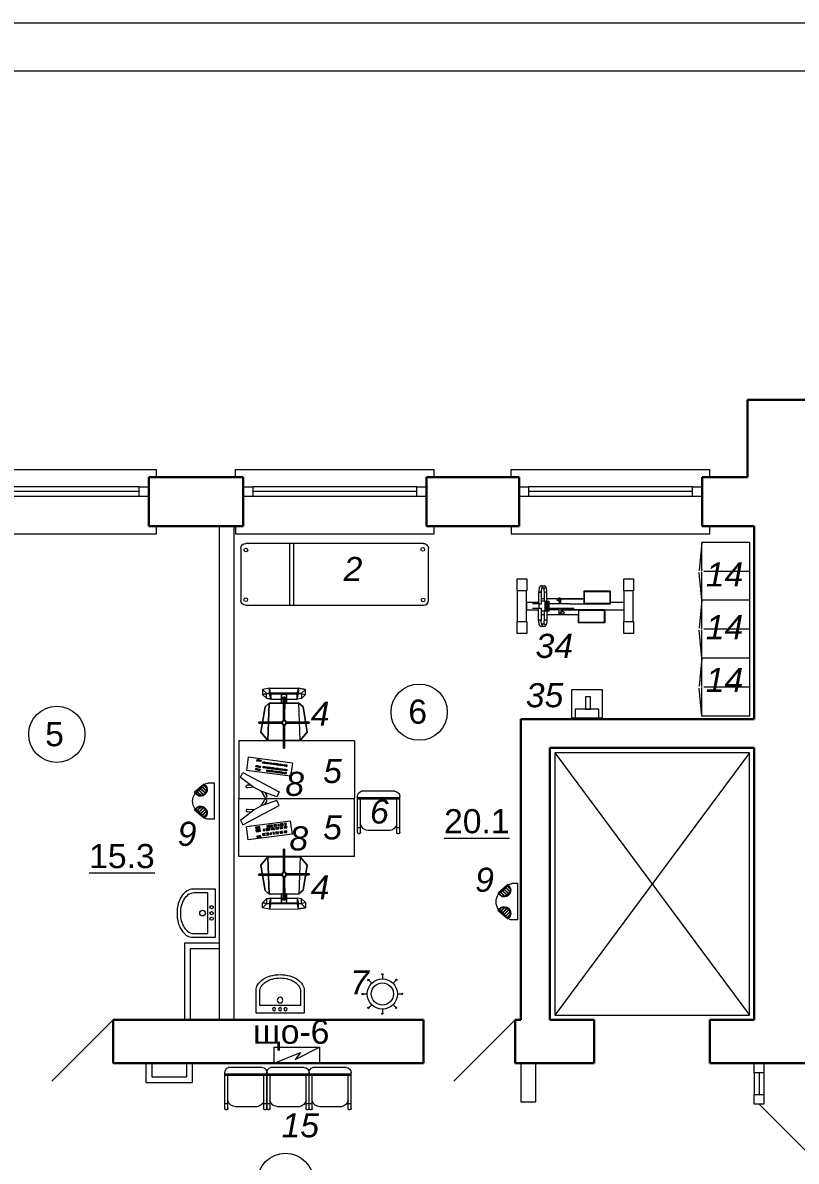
# Model space of a CAD drawing. Header units: metres. Extents: x 14591 to 15202, y 5442 to 5571.
# Drawn here: x 15086.74 to 15094.76, y 5460.13 to 5471.94 of the extents above; entities that cross this region are included whole.
import ezdxf
from ezdxf.enums import TextEntityAlignment as Align

# ---------------------------------------------------------------- set-up
doc = ezdxf.new("R2010")
doc.units = ezdxf.units.M
doc.header["$MEASUREMENT"] = 0
for name, color, linetype, lineweight in [('1', 7, 'Continuous', 0), ('Level 44', 7, 'Continuous', 0), ('Level 50', 7, 'Continuous', 0), ('mebel', 7, 'Continuous', 0), ('Стены', 7, 'Continuous', 13), ('ТХ Мебель', 7, 'Continuous', 30)]:
    doc.layers.add(name, color=color, linetype=linetype, lineweight=lineweight)
doc.layers.add('OBORUD MED', color=7, linetype='Continuous', lineweight=0, true_color=0xd20000)
doc.styles.add('Style-Arial', font='arial.ttf')
doc.styles.add('Style-Arial IF', font='ariali.ttf')

# ---------------------------------------------------------------- blocks, each defined once
blk = doc.blocks.new('ум6')
at = {"layer": 'Стены', "color": 7, "linetype": 'Continuous', "lineweight": 0}
for p, q in [((-0.325, 0), (-0.325, -0.306)), ((0.325, 0), (-0.325, 0)), ((0.325, -0.306), (0.325, 0)), ((-0.274, -0.103), (-0.274, -0.294)), ((0.275, -0.103), (-0.274, -0.103)), ((0.275, -0.294), (0.275, -0.103))]:
    blk.add_line(p, q, dxfattribs=at)
for centre, radius in [((-0.082, -0.054), 0.0217), ((-0.001, -0.176), 0.0383), ((-0.001, -0.054), 0.0217), ((0.074, -0.054), 0.0217)]:
    blk.add_circle(centre, radius, dxfattribs=at)
for centre, radius, start, end in [((-0.18, -0.306), 0.145, 180, 212.1154), ((-0.151, -0.294), 0.122, 180, 212.1154), ((0.153, -0.294), 0.122, 327.8846, 0), ((0.18, -0.306), 0.145, 327.8846, 0), ((-0.094, -0.251), 0.247, 212.1154, 236.5784), ((-0.079, -0.248), 0.208, 212.1154, 236.5784), ((-0.037, -0.165), 0.35, 236.5784, 254.7118), ((-0.031, -0.175), 0.295, 236.5784, 254.7118), ((0.001, -0.061), 0.414, 254.7118, 270), ((0.001, -0.061), 0.414, 270, 285.2882), ((0.032, -0.175), 0.295, 285.2882, 303.4216), ((0.037, -0.165), 0.35, 285.2882, 303.4216), ((0.08, -0.248), 0.208, 303.4216, 327.8846), ((0.094, -0.251), 0.247, 303.4216, 327.8846), ((0, -0.029), 0.491, 254.7118, 270), ((0, -0.029), 0.491, 270, 285.2882)]:
    blk.add_arc(centre, radius, start, end, dxfattribs=at)
blk = doc.blocks.new('*U54')
at = {"layer": 'Стены', "color": 7, "linetype": 'Continuous', "lineweight": 0}
for p, q in [((-0.335, -1.03), (-0.335, 1.03)), ((-0.255, 1.03), (-0.335, 1.03)), ((0.335, 1.03), (0.255, 1.03)), ((0.335, -1.03), (0.335, 1.03)), ((-0.155, 0.85), (-0.155, -0.85)), ((-0.105, 0.85), (-0.105, -0.85)), ((-0.055, 0.85), (-0.055, -0.85)), ((-0.255, -1.03), (-0.335, -1.03)), ((0.255, -1.03), (0.335, -1.03))]:
    blk.add_line(p, q, dxfattribs=at)
at = {"layer": 'Стены', "color": 7, "linetype": 'Continuous', "lineweight": 30}
for p, q in [((0.255, 0.95), (-0.255, 0.95)), ((0.255, -0.95), (-0.255, -0.95))]:
    blk.add_line(p, q, dxfattribs=at)
at = {"layer": 'Стены', "color": 7, "linetype": 'Continuous', "lineweight": 13, "flags": 128}
for points in [[(-0.155, 0.85), (-0.155, 0.95), (-0.055, 0.95), (-0.055, 0.85), (-0.155, 0.85)], [(-0.155, -0.95), (-0.155, -0.85), (-0.055, -0.85), (-0.055, -0.95), (-0.155, -0.95)]]:
    blk.add_lwpolyline(points, close=True, dxfattribs=at)
blk = doc.blocks.new('*U132')
at = {"color": 7, "linetype": 'Continuous', "lineweight": 0}
for p, q in [((-0.146, 0.145), (-0.112, 0.112)), ((-0.146, 0.145), (-0.112, 0.112)), ((-0.001, 0.205), (-0.001, 0.158)), ((-0.001, 0.205), (-0.001, 0.158)), ((0.144, 0.145), (0.111, 0.112)), ((0.144, 0.145), (0.111, 0.112)), ((-0.205, 0), (-0.158, 0)), ((-0.205, 0), (-0.158, 0)), ((0.157, 0), (0.204, 0)), ((0.157, 0), (0.204, 0)), ((-0.112, -0.111), (-0.146, -0.144)), ((-0.112, -0.111), (-0.146, -0.144)), ((0.111, -0.111), (0.144, -0.144)), ((0.111, -0.111), (0.144, -0.144)), ((-0.001, -0.157), (-0.001, -0.204)), ((-0.001, -0.157), (-0.001, -0.204))]:
    blk.add_line(p, q, dxfattribs=at)
at = {"color": 7, "linetype": 'Continuous', "lineweight": 0, "flags": 128}
for points in [[(-0.152, 0.145, -1), (-0.139, 0.145, -1), (-0.152, 0.145)], [(-0.152, 0.145, -1), (-0.139, 0.145, -1), (-0.152, 0.145)], [(-0.007, 0.204, -1), (0.006, 0.204, -1), (-0.007, 0.204)], [(-0.007, 0.204, -1), (0.006, 0.204, -1), (-0.007, 0.204)], [(0.138, 0.146, -1), (0.15, 0.146, -1), (0.138, 0.146)], [(0.138, 0.146, -1), (0.15, 0.146, -1), (0.138, 0.146)], [(-0.211, -0.001, -1), (-0.198, -0.001, -1), (-0.211, -0.001)], [(-0.211, -0.001, -1), (-0.198, -0.001, -1), (-0.211, -0.001)], [(0.198, 0.001, -1), (0.211, 0.001, -1), (0.198, 0.001)], [(0.198, 0.001, -1), (0.211, 0.001, -1), (0.198, 0.001)], [(-0.152, -0.144, -1), (-0.14, -0.144, -1), (-0.152, -0.144)], [(-0.152, -0.144, -1), (-0.14, -0.144, -1), (-0.152, -0.144)], [(-0.007, -0.204, -1), (0.006, -0.204, -1), (-0.007, -0.204)], [(-0.007, -0.204, -1), (0.006, -0.204, -1), (-0.007, -0.204)], [(0.137, -0.144, -1), (0.149, -0.144, -1), (0.137, -0.144)], [(0.137, -0.144, -1), (0.149, -0.144, -1), (0.137, -0.144)]]:
    blk.add_lwpolyline(points, format="xyb", dxfattribs=at)
at = {"color": 7, "linetype": 'Continuous', "lineweight": 0}
for radius in [0.157, 0.157, 0.116]:
    blk.add_circle((-0.001, 0), radius, dxfattribs=at)
blk = doc.blocks.new('*U129')
at = {"color": 7, "linetype": 'Continuous', "lineweight": 0}
blk.add_line((-0.6, -0.027), (-0.6, 0.573), dxfattribs=at)
at = {"layer": 'Стены', "color": 7, "linetype": 'Continuous', "lineweight": 0}
for p, q in [((0.6, 0.573), (-0.6, 0.573)), ((0.179, 0.503), (0.206, 0.554)), ((0.556, 0.301), (0.179, 0.503)), ((0.206, 0.554), (0.366, 0.497)), ((0.328, 0.511), (0.309, 0.544)), ((0.366, 0.497), (0.332, 0.555)), ((0.442, 0.456), (0.366, 0.497)), ((0.6, -0.027), (0.6, 0.573)), ((0.442, 0.456), (0.509, 0.461)), ((0.583, 0.351), (0.442, 0.456)), ((0.474, 0.433), (0.513, 0.435)), ((0.043, 0.204), (0.061, 0.34)), ((0.061, 0.34), (0.52, 0.28)), ((0.099, 0.271), (0.101, 0.286)), ((0.104, 0.27), (0.099, 0.271)), ((0.113, 0.269), (0.099, 0.271)), ((0.099, 0.223), (0.101, 0.239)), ((0.101, 0.286), (0.115, 0.284)), ((0.106, 0.238), (0.101, 0.239)), ((0.101, 0.239), (0.115, 0.237)), ((0.107, 0.302), (0.109, 0.317)), ((0.122, 0.3), (0.107, 0.302)), ((0.109, 0.317), (0.124, 0.315)), ((0.115, 0.284), (0.113, 0.269)), ((0.113, 0.269), (0.115, 0.284)), ((0.128, 0.267), (0.113, 0.269)), ((0.113, 0.222), (0.115, 0.237)), ((0.115, 0.237), (0.113, 0.222)), ((0.115, 0.284), (0.13, 0.283)), ((0.115, 0.237), (0.13, 0.235)), ((0.124, 0.315), (0.122, 0.3)), ((0.13, 0.283), (0.128, 0.267)), ((0.136, 0.298), (0.138, 0.313)), ((0.151, 0.296), (0.136, 0.298)), ((0.138, 0.313), (0.153, 0.311)), ((0.142, 0.265), (0.144, 0.281)), ((0.157, 0.263), (0.142, 0.265)), ((0.144, 0.281), (0.159, 0.279)), ((0.151, 0.296), (0.153, 0.311)), ((0.153, 0.311), (0.151, 0.296)), ((0.165, 0.294), (0.151, 0.296)), ((0.153, 0.311), (0.167, 0.31)), ((0.157, 0.263), (0.159, 0.279)), ((0.159, 0.279), (0.157, 0.263)), ((0.171, 0.261), (0.157, 0.263)), ((0.159, 0.279), (0.173, 0.277)), ((0.167, 0.31), (0.165, 0.294)), ((0.173, 0.277), (0.171, 0.261)), ((0.177, 0.293), (0.179, 0.308)), ((0.192, 0.291), (0.177, 0.293)), ((0.179, 0.308), (0.194, 0.306)), ((0.186, 0.259), (0.188, 0.275)), ((0.2, 0.258), (0.186, 0.259)), ((0.188, 0.275), (0.202, 0.273)), ((0.194, 0.306), (0.192, 0.291)), ((0.202, 0.273), (0.2, 0.258)), ((0.2, 0.258), (0.202, 0.273)), ((0.214, 0.256), (0.2, 0.258)), ((0.202, 0.273), (0.217, 0.271)), ((0.206, 0.289), (0.208, 0.304)), ((0.22, 0.287), (0.206, 0.289)), ((0.208, 0.304), (0.222, 0.302)), ((0.217, 0.271), (0.214, 0.256)), ((0.222, 0.302), (0.22, 0.287)), ((0.22, 0.287), (0.222, 0.302)), ((0.235, 0.285), (0.22, 0.287)), ((0.222, 0.302), (0.237, 0.3)), ((0.229, 0.254), (0.231, 0.269)), ((0.243, 0.252), (0.229, 0.254)), ((0.231, 0.269), (0.245, 0.267)), ((0.237, 0.3), (0.235, 0.285)), ((0.243, 0.252), (0.245, 0.267)), ((0.245, 0.267), (0.243, 0.252)), ((0.258, 0.25), (0.243, 0.252)), ((0.245, 0.267), (0.26, 0.266)), ((0.249, 0.283), (0.251, 0.299)), ((0.264, 0.281), (0.249, 0.283)), ((0.251, 0.299), (0.266, 0.297)), ((0.26, 0.266), (0.258, 0.25)), ((0.266, 0.297), (0.264, 0.281)), ((0.264, 0.281), (0.266, 0.297)), ((0.278, 0.279), (0.264, 0.281)), ((0.266, 0.297), (0.28, 0.295)), ((0.272, 0.248), (0.274, 0.264)), ((0.287, 0.246), (0.272, 0.248)), ((0.274, 0.264), (0.289, 0.262)), ((0.278, 0.279), (0.28, 0.295)), ((0.28, 0.295), (0.278, 0.279)), ((0.293, 0.277), (0.278, 0.279)), ((0.28, 0.295), (0.295, 0.293)), ((0.289, 0.262), (0.287, 0.246)), ((0.287, 0.246), (0.289, 0.262)), ((0.301, 0.244), (0.287, 0.246)), ((0.289, 0.262), (0.303, 0.26)), ((0.293, 0.277), (0.295, 0.293)), ((0.295, 0.293), (0.293, 0.277)), ((0.307, 0.276), (0.293, 0.277)), ((0.295, 0.293), (0.309, 0.291)), ((0.303, 0.26), (0.301, 0.244)), ((0.301, 0.244), (0.303, 0.26)), ((0.316, 0.242), (0.301, 0.244)), ((0.303, 0.26), (0.318, 0.258)), ((0.309, 0.291), (0.307, 0.276)), ((0.318, 0.258), (0.316, 0.242)), ((0.33, 0.241), (0.332, 0.256)), ((0.345, 0.239), (0.33, 0.241)), ((0.332, 0.256), (0.347, 0.254)), ((0.347, 0.254), (0.345, 0.239)), ((0.375, 0.235), (0.377, 0.251)), ((0.377, 0.251), (0.392, 0.249)), ((0.378, 0.266), (0.38, 0.282)), ((0.393, 0.264), (0.378, 0.266)), ((0.38, 0.282), (0.395, 0.28)), ((0.39, 0.233), (0.392, 0.249)), ((0.392, 0.249), (0.39, 0.233)), ((0.392, 0.249), (0.406, 0.247)), ((0.395, 0.28), (0.393, 0.264)), ((0.393, 0.264), (0.395, 0.28)), ((0.407, 0.262), (0.393, 0.264)), ((0.395, 0.28), (0.409, 0.278)), ((0.406, 0.247), (0.404, 0.231)), ((0.404, 0.231), (0.406, 0.247)), ((0.406, 0.247), (0.421, 0.245)), ((0.407, 0.262), (0.409, 0.278)), ((0.409, 0.278), (0.407, 0.262)), ((0.421, 0.261), (0.407, 0.262)), ((0.409, 0.278), (0.424, 0.276)), ((0.421, 0.245), (0.419, 0.229)), ((0.424, 0.276), (0.421, 0.261)), ((0.502, 0.144), (0.52, 0.28)), ((0.583, 0.351), (0.556, 0.301)), ((0.043, 0.204), (0.502, 0.144)), ((0.106, 0.223), (0.099, 0.224)), ((0.113, 0.222), (0.099, 0.223)), ((0.128, 0.22), (0.113, 0.222)), ((0.13, 0.235), (0.128, 0.22)), ((0.142, 0.218), (0.144, 0.233)), ((0.157, 0.216), (0.142, 0.218)), ((0.144, 0.233), (0.159, 0.231)), ((0.157, 0.216), (0.159, 0.231)), ((0.159, 0.231), (0.157, 0.216)), ((0.171, 0.214), (0.157, 0.216)), ((0.159, 0.231), (0.173, 0.23)), ((0.173, 0.23), (0.171, 0.214)), ((0.186, 0.212), (0.188, 0.228)), ((0.2, 0.21), (0.186, 0.212)), ((0.188, 0.228), (0.202, 0.226)), ((0.2, 0.21), (0.202, 0.226)), ((0.202, 0.226), (0.2, 0.21)), ((0.215, 0.208), (0.2, 0.21)), ((0.202, 0.226), (0.217, 0.224)), ((0.217, 0.224), (0.215, 0.208)), ((0.229, 0.206), (0.231, 0.222)), ((0.244, 0.205), (0.229, 0.206)), ((0.231, 0.222), (0.246, 0.22)), ((0.246, 0.22), (0.244, 0.205)), ((0.258, 0.203), (0.26, 0.218)), ((0.272, 0.201), (0.258, 0.203)), ((0.26, 0.218), (0.275, 0.216)), ((0.275, 0.216), (0.272, 0.201)), ((0.287, 0.199), (0.289, 0.214)), ((0.301, 0.197), (0.287, 0.199)), ((0.289, 0.214), (0.303, 0.213)), ((0.301, 0.197), (0.303, 0.213)), ((0.303, 0.213), (0.301, 0.197)), ((0.351, 0.19), (0.301, 0.197)), ((0.303, 0.213), (0.353, 0.206)), ((0.33, 0.193), (0.332, 0.209)), ((0.344, 0.191), (0.33, 0.193)), ((0.332, 0.209), (0.346, 0.207)), ((0.346, 0.207), (0.344, 0.191)), ((0.353, 0.206), (0.351, 0.19)), ((0.367, 0.173), (0.369, 0.188)), ((0.381, 0.171), (0.367, 0.173)), ((0.369, 0.188), (0.384, 0.186)), ((0.39, 0.233), (0.375, 0.235)), ((0.381, 0.171), (0.384, 0.186)), ((0.384, 0.186), (0.381, 0.171)), ((0.396, 0.169), (0.381, 0.171)), ((0.384, 0.186), (0.398, 0.184)), ((0.404, 0.231), (0.39, 0.233)), ((0.398, 0.184), (0.396, 0.169)), ((0.396, 0.169), (0.398, 0.184)), ((0.41, 0.167), (0.396, 0.169)), ((0.398, 0.184), (0.412, 0.183)), ((0.419, 0.229), (0.404, 0.231)), ((0.412, 0.183), (0.41, 0.167)), ((0.124, 0.05), (0.124, 0.05)), ((0.124, 0.05), (0.124, 0.05)), ((0.124, 0.05), (0.136, 0.05)), ((0.136, 0.05), (0.124, 0.05)), ((0.124, 0.05), (0.136, 0.05)), ((0.124, -0.194), (0.124, 0.05)), ((0.124, 0.05), (0.124, -0.194)), ((0.124, -0.194), (0.124, 0.05)), ((0.136, 0.05), (0.135, -0.194)), ((0.135, -0.194), (0.136, 0.05)), ((0.136, 0.05), (0.135, -0.194)), ((0.136, 0.05), (0.136, 0.05)), ((0.136, 0.05), (0.136, 0.05)), ((-0.6, -0.027), (0.6, -0.027)), ((-0.111, -0.116), (-0.037, -0.03)), ((-0.037, -0.03), (-0.111, -0.116)), ((-0.111, -0.116), (-0.037, -0.03)), ((-0.069, -0.378), (-0.111, -0.116)), ((-0.111, -0.116), (-0.069, -0.378)), ((-0.069, -0.378), (-0.111, -0.116)), ((-0.037, -0.03), (0.297, -0.031)), ((0.297, -0.031), (-0.037, -0.03)), ((0.297, -0.031), (-0.037, -0.03)), ((-0.037, -0.03), (-0.025, -0.416)), ((-0.037, -0.03), (-0.025, -0.416)), ((0.283, -0.417), (0.297, -0.031)), ((0.297, -0.031), (0.283, -0.417)), ((0.297, -0.031), (0.37, -0.117)), ((0.37, -0.117), (0.297, -0.031)), ((0.37, -0.117), (0.297, -0.031)), ((0.37, -0.117), (0.327, -0.379)), ((0.327, -0.379), (0.37, -0.117)), ((0.327, -0.379), (0.37, -0.117)), ((-0.132, -0.208), (-0.132, -0.208)), ((-0.132, -0.208), (0.112, -0.208)), ((0.112, -0.208), (-0.132, -0.208)), ((-0.132, -0.219), (-0.132, -0.208)), ((-0.132, -0.208), (-0.132, -0.208)), ((-0.132, -0.208), (-0.132, -0.219)), ((-0.132, -0.219), (-0.132, -0.208)), ((-0.132, -0.208), (0.112, -0.208)), ((-0.132, -0.219), (-0.132, -0.219)), ((0.112, -0.22), (-0.132, -0.219)), ((-0.132, -0.219), (-0.132, -0.219)), ((-0.132, -0.219), (0.112, -0.22)), ((0.112, -0.22), (-0.132, -0.219)), ((0.112, -0.234), (0.112, -0.194)), ((0.112, -0.194), (0.112, -0.234)), ((0.112, -0.194), (0.147, -0.194)), ((0.147, -0.194), (0.112, -0.194)), ((0.112, -0.208), (0.112, -0.208)), ((0.112, -0.208), (0.112, -0.22)), ((0.147, -0.234), (0.112, -0.234)), ((0.112, -0.234), (0.147, -0.234)), ((0.124, -0.234), (0.123, -0.478)), ((0.123, -0.478), (0.124, -0.234)), ((0.124, -0.234), (0.123, -0.478)), ((0.135, -0.194), (0.124, -0.194)), ((0.135, -0.234), (0.124, -0.234)), ((0.135, -0.194), (0.135, -0.194)), ((0.135, -0.478), (0.135, -0.234)), ((0.135, -0.234), (0.135, -0.234)), ((0.135, -0.234), (0.135, -0.478)), ((0.135, -0.478), (0.135, -0.234)), ((0.147, -0.194), (0.147, -0.234)), ((0.147, -0.234), (0.147, -0.194)), ((0.392, -0.209), (0.147, -0.208)), ((0.147, -0.208), (0.147, -0.208)), ((0.147, -0.208), (0.392, -0.209)), ((0.147, -0.208), (0.147, -0.22)), ((0.392, -0.209), (0.147, -0.208)), ((0.147, -0.22), (0.392, -0.221)), ((0.392, -0.221), (0.147, -0.22)), ((0.147, -0.22), (0.392, -0.221)), ((0.392, -0.209), (0.392, -0.209)), ((0.392, -0.221), (0.392, -0.209)), ((0.392, -0.209), (0.392, -0.209)), ((0.392, -0.209), (0.392, -0.221)), ((0.392, -0.221), (0.392, -0.209)), ((0.392, -0.221), (0.392, -0.221)), ((0.392, -0.221), (0.392, -0.221)), ((-0.052, -0.467), (-0.094, -0.506)), ((-0.094, -0.506), (-0.052, -0.467)), ((-0.025, -0.416), (-0.069, -0.378)), ((-0.069, -0.378), (-0.025, -0.416)), ((-0.025, -0.416), (-0.069, -0.378)), ((-0.052, -0.467), (-0.008, -0.458)), ((-0.052, -0.467), (-0.008, -0.458)), ((-0.052, -0.52), (-0.052, -0.467)), ((-0.052, -0.52), (-0.052, -0.467)), ((0.283, -0.417), (-0.025, -0.416)), ((-0.025, -0.416), (0.283, -0.417)), ((-0.025, -0.416), (0.283, -0.417)), ((-0.008, -0.458), (-0.021, -0.52)), ((-0.008, -0.458), (-0.021, -0.52)), ((-0.008, -0.458), (-0.008, -0.51)), ((0.266, -0.458), (-0.008, -0.458)), ((-0.008, -0.458), (-0.008, -0.51)), ((0.266, -0.458), (-0.008, -0.458)), ((0.103, -0.511), (0.103, -0.416)), ((0.103, -0.416), (0.103, -0.473)), ((0.103, -0.416), (0.156, -0.416)), ((0.103, -0.511), (0.103, -0.416)), ((0.103, -0.416), (0.156, -0.416)), ((0.103, -0.473), (0.103, -0.416)), ((0.156, -0.416), (0.155, -0.511)), ((0.155, -0.474), (0.156, -0.416)), ((0.156, -0.416), (0.155, -0.511)), ((0.156, -0.416), (0.155, -0.474)), ((0.266, -0.511), (0.266, -0.458)), ((0.266, -0.458), (0.31, -0.468)), ((0.266, -0.511), (0.266, -0.458)), ((0.31, -0.468), (0.266, -0.458)), ((0.266, -0.458), (0.279, -0.52)), ((0.279, -0.52), (0.266, -0.458)), ((0.327, -0.379), (0.283, -0.417)), ((0.283, -0.417), (0.327, -0.379)), ((0.283, -0.417), (0.327, -0.379)), ((0.352, -0.507), (0.31, -0.468)), ((0.31, -0.468), (0.31, -0.52)), ((0.31, -0.468), (0.31, -0.52)), ((0.352, -0.507), (0.31, -0.468)), ((-0.094, -0.506), (-0.094, -0.559)), ((-0.094, -0.506), (-0.094, -0.559)), ((-0.021, -0.52), (-0.094, -0.506)), ((-0.021, -0.52), (-0.094, -0.506)), ((-0.094, -0.559), (-0.052, -0.52)), ((-0.094, -0.559), (-0.052, -0.52)), ((-0.094, -0.559), (-0.021, -0.572)), ((-0.021, -0.572), (-0.094, -0.559)), ((-0.008, -0.51), (-0.052, -0.52)), ((-0.052, -0.52), (-0.008, -0.51)), ((-0.008, -0.51), (-0.021, -0.572)), ((-0.021, -0.572), (-0.008, -0.51)), ((-0.021, -0.572), (-0.021, -0.52)), ((-0.021, -0.572), (-0.021, -0.52)), ((-0.021, -0.52), (0.279, -0.52)), ((-0.021, -0.52), (0.279, -0.52)), ((0.279, -0.573), (-0.021, -0.572)), ((0.279, -0.573), (-0.021, -0.572)), ((-0.008, -0.51), (0.266, -0.511)), ((-0.008, -0.51), (0.266, -0.511)), ((0.103, -0.473), (0.103, -0.511)), ((0.155, -0.474), (0.103, -0.473)), ((0.155, -0.511), (0.103, -0.511)), ((0.123, -0.478), (0.123, -0.478)), ((0.123, -0.478), (0.135, -0.478)), ((0.135, -0.478), (0.123, -0.478)), ((0.123, -0.478), (0.123, -0.478)), ((0.123, -0.478), (0.135, -0.478)), ((0.135, -0.478), (0.135, -0.478)), ((0.135, -0.478), (0.135, -0.478)), ((0.155, -0.511), (0.155, -0.474)), ((0.31, -0.52), (0.266, -0.511)), ((0.266, -0.511), (0.279, -0.573)), ((0.31, -0.52), (0.266, -0.511)), ((0.266, -0.511), (0.279, -0.573)), ((0.352, -0.507), (0.279, -0.52)), ((0.279, -0.52), (0.352, -0.507)), ((0.279, -0.52), (0.279, -0.573)), ((0.279, -0.52), (0.279, -0.573)), ((0.279, -0.573), (0.352, -0.56)), ((0.279, -0.573), (0.352, -0.56)), ((0.31, -0.52), (0.352, -0.56)), ((0.352, -0.56), (0.31, -0.52)), ((0.352, -0.56), (0.352, -0.507)), ((0.352, -0.56), (0.352, -0.507))]:
    blk.add_line(p, q, dxfattribs=at)
at = {"layer": 'Стены', "color": 7, "linetype": 'Continuous', "lineweight": 0, "extrusion": (0, 0, -1)}
for centre, start, end in [((-0.321, 0.55), 335.1796, 155.2165), ((-0.511, 0.448), 81.1305, 261.1674)]:
    blk.add_arc(centre, 0.0129, start, end, dxfattribs=at)
blk = doc.blocks.new('*U131')
at = {"layer": 'Стены', "color": 7, "linetype": 'Continuous', "lineweight": 0}
for p, q in [((-0.219, 0.208), (-0.219, 0.198)), ((-0.208, 0.219), (0.15, 0.219)), ((-0.208, 0.187), (0.136, 0.187)), ((-0.16, 0.187), (-0.16, 0.219)), ((0.136, -0.219), (0.136, 0.219)), ((0.15, -0.219), (0.15, 0.219)), ((0.15, 0.219), (0.169, 0.219)), ((0.219, -0.168), (0.219, 0.18)), ((-0.189, -0.118), (-0.189, 0.108)), ((-0.219, -0.197), (-0.219, -0.207)), ((-0.208, -0.187), (0.136, -0.187)), ((-0.208, -0.219), (0.165, -0.219)), ((-0.16, -0.219), (-0.16, -0.187))]:
    blk.add_line(p, q, dxfattribs=at)
at = {"layer": 'Стены', "color": 7, "linetype": 'Continuous', "lineweight": 0, "extrusion": (0, 0, -1)}
for centre, radius, start, end in [((0.209, 0.208), 0.0104, 358.9796, 94.0778), ((0.208, 0.198), 0.011, 270.467, 0.467), ((0.104, 0.105), 0.0844, 358.3439, 76.9666), ((-0.167, 0.163), 0.0554, 87.4032, 162.07), ((0.105, -0.105), 0.0844, 283.0334, 351.2374), ((0.209, -0.197), 0.0104, 358.9796, 94.0778), ((0.208, -0.208), 0.011, 270.467, 0.467), ((-0.164, -0.164), 0.055, 184.5182, 270.467)]:
    blk.add_arc(centre, radius, start, end, dxfattribs=at)
blk = doc.blocks.new('*U138')
at = {"layer": 'mebel', "ltscale": 0.001174}
for p, q in [((-0.242, 0.515), (-0.135, 0.515)), ((-0.242, 0.429), (-0.242, 0.515)), ((-0.135, 0.515), (-0.135, 0.429)), ((-0.135, 0.512), (0.135, 0.512)), ((0.135, 0.429), (0.135, 0.515)), ((0.135, 0.515), (0.242, 0.515)), ((0.242, 0.515), (0.242, 0.429)), ((-0.135, 0.429), (-0.242, 0.429)), ((-0.135, 0.432), (0.135, 0.432)), ((-0.034, 0.324), (-0.034, 0.429)), ((-0.034, 0.429), (0.034, 0.429)), ((0.034, 0.429), (0.034, 0.323)), ((0.242, 0.429), (0.135, 0.429)), ((-0.18, 0.304), (-0.178, 0.308)), ((-0.18, 0.272), (-0.18, 0.304)), ((-0.179, 0.305), (-0.179, 0.306)), ((-0.179, 0.305), (-0.179, 0.305)), ((-0.178, 0.308), (-0.175, 0.313)), ((-0.175, 0.313), (-0.171, 0.315)), ((-0.171, 0.315), (-0.164, 0.319)), ((-0.164, 0.319), (-0.153, 0.321)), ((-0.153, 0.321), (-0.139, 0.323)), ((-0.15, 0.3), (-0.138, 0.302)), ((-0.139, 0.323), (-0.124, 0.324)), ((-0.138, 0.302), (-0.124, 0.303)), ((-0.124, 0.324), (-0.124, 0.323)), ((-0.124, 0.303), (-0.124, 0.324)), ((-0.124, 0.324), (-0.017, 0.324)), ((-0.124, 0.32), (-0.124, 0.322)), ((-0.124, 0.313), (-0.124, 0.319)), ((-0.017, 0.303), (-0.124, 0.303)), ((-0.124, 0.303), (-0.124, 0.303)), ((-0.078, 0.324), (-0.078, 0.324)), ((-0.078, 0.324), (-0.032, 0.324)), ((-0.078, 0.273), (-0.078, 0.303)), ((-0.045, 0.235), (-0.045, 0.303)), ((-0.032, 0.324), (-0.032, 0.324)), ((-0.021, 0.324), (-0.021, 0.377)), ((-0.017, 0.324), (-0.017, 0.303)), ((-0.017, 0.32), (0.017, 0.32)), ((0.017, 0.302), (0.017, 0.323)), ((0.017, 0.323), (0.124, 0.323)), ((0.124, 0.302), (0.017, 0.302)), ((0.021, 0.323), (0.021, 0.377)), ((0.045, 0.268), (0.045, 0.302)), ((0.065, 0.273), (0.065, 0.302)), ((0.124, 0.324), (0.124, 0.322)), ((0.139, 0.323), (0.124, 0.324)), ((0.124, 0.322), (0.124, 0.318)), ((0.124, 0.318), (0.124, 0.313)), ((0.124, 0.313), (0.124, 0.312)), ((0.124, 0.312), (0.124, 0.307)), ((0.124, 0.308), (0.124, 0.311)), ((0.124, 0.307), (0.124, 0.304)), ((0.124, 0.304), (0.124, 0.306)), ((0.124, 0.304), (0.124, 0.302)), ((0.124, 0.303), (0.124, 0.303)), ((0.138, 0.302), (0.124, 0.303)), ((0.15, 0.3), (0.138, 0.302)), ((0.153, 0.321), (0.139, 0.323)), ((0.164, 0.319), (0.153, 0.321)), ((0.171, 0.315), (0.164, 0.319)), ((0.175, 0.313), (0.171, 0.315)), ((0.177, 0.308), (0.175, 0.313)), ((0.18, 0.304), (0.177, 0.308)), ((0.18, 0.299), (0.18, 0.304)), ((-0.18, 0.299), (-0.178, 0.295)), ((-0.18, 0.273), (-0.178, 0.269)), ((-0.178, 0.267), (-0.18, 0.272)), ((-0.178, 0.295), (-0.173, 0.292)), ((-0.178, 0.269), (-0.174, 0.265)), ((-0.178, 0.267), (-0.173, 0.265)), ((-0.175, 0.263), (-0.178, 0.267)), ((-0.171, 0.261), (-0.175, 0.263)), ((-0.174, 0.265), (-0.169, 0.264)), ((-0.173, 0.292), (-0.17, 0.292)), ((-0.173, 0.265), (-0.17, 0.264)), ((-0.164, 0.257), (-0.171, 0.261)), ((-0.17, 0.292), (-0.169, 0.291)), ((-0.17, 0.292), (-0.168, 0.291)), ((-0.169, 0.291), (-0.169, 0.291)), ((-0.169, 0.264), (-0.166, 0.265)), ((-0.168, 0.264), (-0.169, 0.264)), ((-0.168, 0.291), (-0.166, 0.292)), ((-0.166, 0.265), (-0.168, 0.264)), ((-0.166, 0.292), (-0.164, 0.293)), ((-0.164, 0.293), (-0.166, 0.292)), ((-0.166, 0.265), (-0.164, 0.265)), ((-0.164, 0.293), (-0.164, 0.293)), ((-0.164, 0.293), (-0.163, 0.293)), ((-0.164, 0.266), (-0.16, 0.269)), ((-0.164, 0.265), (-0.164, 0.266)), ((-0.164, 0.266), (-0.163, 0.266)), ((-0.153, 0.254), (-0.164, 0.257)), ((-0.163, 0.293), (-0.16, 0.297)), ((-0.163, 0.266), (-0.162, 0.267)), ((-0.162, 0.296), (-0.156, 0.299)), ((-0.162, 0.294), (-0.16, 0.296)), ((-0.16, 0.298), (-0.15, 0.3)), ((-0.16, 0.297), (-0.16, 0.297)), ((-0.16, 0.296), (-0.16, 0.297)), ((-0.16, 0.269), (-0.159, 0.273)), ((-0.16, 0.269), (-0.16, 0.27)), ((-0.16, 0.269), (-0.16, 0.269)), ((-0.159, 0.273), (-0.159, 0.298)), ((-0.159, 0.278), (-0.156, 0.277)), ((-0.159, 0.277), (-0.158, 0.276)), ((-0.156, 0.277), (-0.15, 0.275)), ((-0.139, 0.253), (-0.153, 0.254)), ((-0.15, 0.275), (-0.138, 0.274)), ((-0.126, 0.252), (-0.139, 0.253)), ((-0.138, 0.274), (-0.124, 0.273)), ((-0.126, 0.273), (-0.126, 0.273)), ((-0.126, 0.273), (-0.045, 0.273)), ((-0.126, 0.271), (-0.126, 0.271)), ((-0.126, 0.257), (-0.126, 0.257)), ((-0.126, 0.253), (-0.126, 0.254)), ((-0.126, 0.252), (-0.126, 0.253)), ((-0.045, 0.252), (-0.126, 0.252)), ((-0.124, 0.273), (-0.124, 0.273)), ((-0.124, 0.272), (-0.124, 0.273)), ((-0.124, 0.268), (-0.124, 0.27)), ((-0.124, 0.263), (-0.124, 0.266)), ((-0.124, 0.259), (-0.124, 0.261)), ((-0.124, 0.255), (-0.124, 0.256)), ((-0.124, 0.252), (-0.124, 0.253)), ((-0.078, -0.032), (-0.078, 0.252)), ((-0.045, 0.268), (0.045, 0.268)), ((0.045, 0.235), (-0.045, 0.235)), ((-0.041, 0.252), (-0.041, 0.264)), ((-0.041, 0.261), (0.041, 0.261)), ((0.041, 0.252), (-0.041, 0.252)), ((-0.034, 0.238), (-0.034, 0.246)), ((-0.034, 0.243), (-0.017, 0.243)), ((-0.017, 0.238), (-0.034, 0.238)), ((-0.032, 0.144), (-0.032, 0.235)), ((-0.021, 0.009), (-0.021, 0.235)), ((-0.021, 0.235), (-0.021, 0.157)), ((-0.021, 0.161), (-0.021, 0.235)), ((-0.017, 0.243), (-0.017, 0.246)), ((-0.017, 0.243), (-0.017, 0.238)), ((-0.009, 0.238), (-0.009, 0.246)), ((-0.009, 0.243), (0.009, 0.243)), ((0.009, 0.238), (-0.009, 0.238)), ((0.009, 0.243), (0.009, 0.246)), ((0.009, 0.243), (0.009, 0.238)), ((0.017, 0.238), (0.017, 0.246)), ((0.017, 0.243), (0.034, 0.243)), ((0.034, 0.238), (0.017, 0.238)), ((0.021, 0.051), (0.021, 0.235)), ((0.034, 0.243), (0.034, 0.246)), ((0.034, 0.243), (0.034, 0.238)), ((0.041, 0.261), (0.041, 0.264)), ((0.041, 0.261), (0.041, 0.252)), ((0.045, 0.273), (0.124, 0.273)), ((0.045, 0.268), (0.045, 0.235)), ((0.045, 0.252), (0.124, 0.252)), ((0.065, 0.157), (0.065, 0.252)), ((0.124, 0.273), (0.138, 0.274)), ((0.124, 0.273), (0.124, 0.273)), ((0.124, 0.262), (0.124, 0.273)), ((0.124, 0.27), (0.124, 0.272)), ((0.124, 0.266), (0.124, 0.268)), ((0.124, 0.26), (0.124, 0.263)), ((0.124, 0.252), (0.124, 0.26)), ((0.124, 0.26), (0.124, 0.259)), ((0.124, 0.255), (0.124, 0.256)), ((0.124, 0.252), (0.139, 0.253)), ((0.124, 0.252), (0.124, 0.253)), ((0.138, 0.274), (0.15, 0.275)), ((0.139, 0.253), (0.153, 0.254)), ((0.16, 0.298), (0.15, 0.3)), ((0.15, 0.275), (0.156, 0.277)), ((0.153, 0.254), (0.164, 0.257)), ((0.156, 0.299), (0.161, 0.296)), ((0.156, 0.277), (0.159, 0.278)), ((0.158, 0.276), (0.159, 0.277)), ((0.159, 0.275), (0.159, 0.298)), ((0.159, 0.27), (0.159, 0.275)), ((0.162, 0.266), (0.159, 0.27)), ((0.16, 0.297), (0.162, 0.294)), ((0.163, 0.293), (0.16, 0.297)), ((0.16, 0.297), (0.16, 0.297)), ((0.162, 0.294), (0.167, 0.291)), ((0.167, 0.264), (0.162, 0.266)), ((0.168, 0.291), (0.163, 0.293)), ((0.164, 0.257), (0.171, 0.261)), ((0.167, 0.291), (0.168, 0.291)), ((0.172, 0.264), (0.167, 0.264)), ((0.168, 0.291), (0.168, 0.291)), ((0.168, 0.291), (0.169, 0.291)), ((0.168, 0.264), (0.168, 0.264)), ((0.168, 0.264), (0.169, 0.264)), ((0.173, 0.292), (0.169, 0.291)), ((0.169, 0.291), (0.172, 0.291)), ((0.171, 0.261), (0.175, 0.263)), ((0.172, 0.291), (0.173, 0.292)), ((0.173, 0.265), (0.172, 0.264)), ((0.173, 0.292), (0.175, 0.293)), ((0.173, 0.292), (0.173, 0.292)), ((0.176, 0.266), (0.173, 0.265)), ((0.173, 0.265), (0.175, 0.266)), ((0.173, 0.265), (0.173, 0.265)), ((0.175, 0.293), (0.176, 0.294)), ((0.177, 0.294), (0.175, 0.293)), ((0.175, 0.263), (0.177, 0.267)), ((0.176, 0.294), (0.177, 0.294)), ((0.177, 0.267), (0.176, 0.266)), ((0.177, 0.295), (0.179, 0.297)), ((0.177, 0.294), (0.177, 0.295)), ((0.177, 0.267), (0.179, 0.27)), ((0.177, 0.267), (0.179, 0.27)), ((0.177, 0.267), (0.177, 0.267)), ((0.179, 0.298), (0.18, 0.299)), ((0.179, 0.297), (0.179, 0.298)), ((0.179, 0.298), (0.179, 0.298)), ((0.179, 0.298), (0.179, 0.297)), ((0.179, 0.27), (0.18, 0.275)), ((0.18, 0.272), (0.179, 0.271)), ((0.18, 0.299), (0.18, 0.275)), ((0.18, 0.275), (0.18, 0.272)), ((-0.071, 0.136), (-0.066, 0.143)), ((-0.071, 0.11), (-0.071, 0.136)), ((-0.071, 0.128), (-0.066, 0.121)), ((-0.066, 0.103), (-0.071, 0.11)), ((-0.066, 0.143), (-0.064, 0.144)), ((-0.066, 0.121), (-0.058, 0.118)), ((-0.058, 0.1), (-0.066, 0.103)), ((-0.064, 0.144), (-0.058, 0.146)), ((-0.064, 0.127), (-0.064, 0.144)), ((-0.064, 0.144), (-0.021, 0.144)), ((-0.021, 0.127), (-0.064, 0.127)), ((-0.058, 0.146), (-0.052, 0.144)), ((-0.058, 0.118), (-0.05, 0.121)), ((-0.05, 0.103), (-0.058, 0.1)), ((-0.05, 0.121), (-0.045, 0.127)), ((-0.045, 0.11), (-0.05, 0.103)), ((-0.045, 0.127), (-0.045, 0.11)), ((-0.032, -0.032), (-0.032, 0.127)), ((-0.032, 0.127), (-0.032, -0.032)), ((-0.021, 0.144), (-0.021, 0.157)), ((-0.021, 0.157), (-0.021, 0.117)), ((-0.021, 0.053), (-0.021, 0.127)), ((0.064, 0.144), (0.021, 0.144)), ((0.021, 0.127), (0.064, 0.127)), ((0.044, 0.149), (0.049, 0.157)), ((0.049, 0.15), (0.045, 0.144)), ((0.049, 0.157), (0.058, 0.159)), ((0.058, 0.153), (0.049, 0.15)), ((0.051, 0.127), (0.058, 0.125)), ((0.058, 0.159), (0.066, 0.157)), ((0.066, 0.15), (0.058, 0.153)), ((0.058, 0.125), (0.066, 0.127)), ((0.064, 0.127), (0.064, 0.144)), ((0.065, -0.077), (0.065, 0.127)), ((0.065, 0.127), (0.065, -0.077)), ((0.066, 0.157), (0.071, 0.149)), ((0.071, 0.143), (0.066, 0.15)), ((0.066, 0.127), (0.071, 0.134)), ((0.071, 0.149), (0.071, 0.143)), ((0.071, 0.134), (0.071, 0.143)), ((-0.032, -0.015), (-0.032, 0.018)), ((0.019, -0.308), (0.019, 0.051)), ((-0.147, -0.26), (-0.147, -0.028)), ((-0.147, -0.028), (-0.078, -0.028)), ((-0.143, -0.256), (-0.143, -0.032)), ((-0.143, -0.032), (-0.078, -0.032)), ((-0.078, -0.032), (-0.032, -0.032)), ((-0.035, -0.032), (-0.035, -0.256)), ((-0.032, -0.032), (-0.032, -0.028)), ((-0.032, -0.032), (-0.032, -0.044)), ((-0.032, -0.26), (-0.032, -0.033)), ((0.019, -0.077), (0.134, -0.077)), ((0.019, -0.077), (0.065, -0.077)), ((0.022, -0.304), (0.022, -0.081)), ((0.022, -0.081), (0.13, -0.081)), ((0.065, -0.054), (0.065, -0.039)), ((0.065, -0.077), (0.065, -0.077)), ((0.13, -0.081), (0.13, -0.304)), ((0.134, -0.077), (0.134, -0.308)), ((-0.147, -0.26), (-0.032, -0.26)), ((-0.032, -0.26), (-0.147, -0.26)), ((-0.035, -0.256), (-0.143, -0.256)), ((-0.034, -0.429), (-0.034, -0.26)), ((-0.032, -0.26), (-0.032, -0.26)), ((0.134, -0.308), (0.019, -0.308)), ((0.13, -0.304), (0.022, -0.304)), ((0.034, -0.308), (0.034, -0.429)), ((-0.242, -0.515), (-0.242, -0.429)), ((-0.242, -0.429), (-0.135, -0.429)), ((-0.135, -0.429), (-0.135, -0.515)), ((-0.135, -0.432), (0.135, -0.432)), ((0.034, -0.429), (-0.034, -0.429)), ((0.135, -0.515), (0.135, -0.429)), ((0.135, -0.429), (0.242, -0.429)), ((0.242, -0.429), (0.242, -0.515)), ((-0.135, -0.515), (-0.242, -0.515)), ((-0.135, -0.512), (0.135, -0.512)), ((0.242, -0.515), (0.135, -0.515))]:
    blk.add_line(p, q, dxfattribs=at)
blk = doc.blocks.new('*U130')
at = {"layer": 'Стены', "color": 7, "linetype": 'Continuous', "lineweight": 0}
blk.add_line((-0.3, -0.263), (0.3, -0.263), dxfattribs=at)
at = {"layer": 'ТХ Мебель', "color": 7, "linetype": 'Continuous', "lineweight": 0, "ltscale": 5e-05}
for p, q in [((-0.3, 0.237), (-0.01, 0.263)), ((-0.3, 0.237), (-0.005, 0.237)), ((-0.3, -0.263), (-0.3, 0.237)), ((0.005, 0.237), (0.3, 0.237)), ((0.3, 0.237), (0.01, 0.263)), ((0.3, -0.263), (0.3, 0.237)), ((0, -0.263), (0, 0.215))]:
    blk.add_line(p, q, dxfattribs=at)
blk = doc.blocks.new('*U150')
at = {"layer": 'Level 50', "color": 7, "linetype": 'Continuous', "lineweight": 0}
blk.add_line((-20.487, 14.5), (20.513, 14.5), dxfattribs=at)
at = {"layer": 'Level 50', "color": 7, "linetype": 'Continuous', "lineweight": 13}
blk.add_line((-18.487, 14), (20.013, 14), dxfattribs=at)
blk = doc.blocks.new('формат_А3')
at = {"layer": 'Level 50', "color": 7, "linetype": 'Continuous', "lineweight": 13}
blk.add_blockref('*U150', (20.487, -14.5), dxfattribs=at)
blk = doc.blocks.new('*U322')
at = {"layer": 'OBORUD MED', "color": 7, "lineweight": 0, "ltscale": 1e-06}
for p, q in [((0.005, 0.178), (-0.092, 0.093)), ((-0.051, 0.117), (-0.058, 0.123)), ((-0.049, 0.119), (-0.055, 0.125)), ((-0.049, 0.119), (-0.035, 0.134)), ((-0.044, 0.115), (-0.03, 0.129)), ((-0.035, 0.134), (-0.04, 0.139)), ((-0.032, 0.136), (-0.037, 0.141)), ((-0.032, 0.136), (-0.018, 0.15)), ((0.017, 0.082), (-0.03, 0.129)), ((-0.028, 0.132), (-0.013, 0.146)), ((0.019, 0.085), (-0.028, 0.132)), ((-0.018, 0.15), (-0.022, 0.154)), ((-0.015, 0.153), (-0.019, 0.157)), ((-0.015, 0.153), (-0.001, 0.167)), ((0.029, 0.104), (-0.013, 0.146)), ((-0.011, 0.149), (0.003, 0.163)), ((0.03, 0.108), (-0.011, 0.149)), ((-0.001, 0.167), (-0.004, 0.17)), ((0.002, 0.17), (-0.001, 0.172)), ((0.002, 0.17), (0.008, 0.176)), ((0.031, 0.135), (0.003, 0.163)), ((0.006, 0.166), (0.012, 0.172)), ((0.029, 0.142), (0.006, 0.166)), ((0.113, 0.187), (0.048, 0.187)), ((0.113, 0.187), (0.113, -0.188)), ((-0.082, 0.086), (-0.091, 0.094)), ((-0.085, 0.083), (-0.088, 0.086)), ((-0.085, 0.083), (-0.085, 0.083)), ((-0.082, 0.086), (-0.068, 0.1)), ((-0.081, 0.078), (-0.081, 0.079)), ((-0.073, 0.071), (-0.081, 0.079)), ((-0.078, 0.082), (-0.064, 0.096)), ((-0.06, 0.064), (-0.078, 0.082)), ((-0.068, 0.1), (-0.076, 0.107)), ((-0.066, 0.103), (-0.073, 0.11)), ((-0.066, 0.103), (-0.051, 0.117)), ((-0.027, 0.059), (-0.064, 0.096)), ((-0.061, 0.098), (-0.047, 0.113)), ((-0.022, 0.059), (-0.061, 0.098)), ((-0.002, 0.067), (-0.047, 0.113)), ((0.002, 0.069), (-0.044, 0.115)), ((0.005, -0.178), (-0.092, -0.093)), ((-0.082, -0.086), (-0.091, -0.094)), ((-0.085, -0.083), (-0.088, -0.086)), ((-0.085, -0.083), (-0.085, -0.083)), ((-0.082, -0.086), (-0.068, -0.1)), ((-0.073, -0.071), (-0.081, -0.079)), ((-0.081, -0.078), (-0.081, -0.079)), ((-0.06, -0.064), (-0.078, -0.082)), ((-0.078, -0.082), (-0.064, -0.096)), ((-0.068, -0.1), (-0.076, -0.107)), ((-0.066, -0.103), (-0.073, -0.11)), ((-0.066, -0.103), (-0.051, -0.117)), ((-0.027, -0.059), (-0.064, -0.096)), ((-0.022, -0.059), (-0.061, -0.098)), ((-0.061, -0.098), (-0.047, -0.113)), ((-0.051, -0.117), (-0.058, -0.123)), ((-0.002, -0.067), (-0.047, -0.113)), ((0.002, -0.069), (-0.044, -0.115)), ((-0.044, -0.115), (-0.03, -0.129)), ((0.017, -0.082), (-0.03, -0.129)), ((0.019, -0.085), (-0.028, -0.132)), ((0.029, -0.104), (-0.013, -0.146)), ((0.03, -0.108), (-0.011, -0.149)), ((-0.049, -0.119), (-0.055, -0.125)), ((-0.049, -0.119), (-0.035, -0.134)), ((-0.035, -0.134), (-0.04, -0.139)), ((-0.032, -0.136), (-0.037, -0.141)), ((-0.032, -0.136), (-0.018, -0.15)), ((-0.028, -0.132), (-0.013, -0.146)), ((-0.018, -0.15), (-0.022, -0.154)), ((-0.015, -0.153), (-0.019, -0.157)), ((-0.015, -0.153), (-0.001, -0.167)), ((-0.011, -0.149), (0.003, -0.163)), ((-0.001, -0.167), (-0.004, -0.17)), ((0.002, -0.17), (-0.001, -0.172)), ((0.002, -0.17), (0.008, -0.176)), ((0.031, -0.135), (0.003, -0.163)), ((0.029, -0.142), (0.006, -0.166)), ((0.006, -0.166), (0.012, -0.172)), ((0.113, -0.188), (0.048, -0.188))]:
    blk.add_line(p, q, dxfattribs=at)
for centre, radius, start, end in [((-0.034, 0.124), 0.0661, 208.5022, 53.4892), ((-0.029, 0.119), 0.0681, 202.377, 59.6144), ((0.051, 0.132), 0.0554, 92.6049, 133.4621), ((0.024, 0), 0.137, 143.57, 216.43), ((-0.029, -0.119), 0.0681, 300.3856, 157.623), ((-0.034, -0.124), 0.0661, 306.5108, 151.4978), ((0.051, -0.132), 0.0554, 226.5379, 267.3951)]:
    blk.add_arc(centre, radius, start, end, dxfattribs=at)
blk = doc.blocks.new('*U123')
at = {"color": 7, "linetype": 'Continuous', "lineweight": 0}
for p, q in [((-0.466, 0.32), (-0.466, -0.32)), ((-0.426, -0.32), (-0.426, 0.32))]:
    blk.add_line(p, q, dxfattribs=at)
at = {"color": 7, "linetype": 'Continuous', "lineweight": 0, "extrusion": (0, 0, -1), "flags": 128}
for points in [[(0.973, -0.27), (0.973, 0.27)], [(0.923, 0.32), (-0.923, 0.32)], [(-0.973, 0.27), (-0.973, -0.27)], [(-0.923, -0.32), (0.923, -0.32)]]:
    blk.add_lwpolyline(points, dxfattribs=at)
at = {"color": 7, "linetype": 'Continuous', "lineweight": 0, "extrusion": (0, 0, -1)}
for centre in [(0.922, 0.263), (-0.917, 0.264), (0.921, -0.253), (-0.914, -0.259)]:
    blk.add_circle(centre, 0.0191, dxfattribs=at)
at = {"color": 7, "linetype": 'Continuous', "lineweight": 0}
for centre, start, end in [((-0.923, 0.27), 90, 180), ((-0.923, -0.27), 180, 270), ((0.923, -0.27), 270, 0)]:
    blk.add_arc(centre, 0.05, start, end, dxfattribs=at)
at = {"color": 7, "linetype": 'Continuous', "lineweight": 0, "extrusion": (0, 0, -1)}
blk.add_arc((-0.923, 0.27), 0.05, 90, 180, dxfattribs=at)
blk = doc.blocks.new('*U143')
at = {"layer": 'Стены', "color": 7, "linetype": 'Continuous', "lineweight": 0}
for p, q in [((-0.219, 0.208), (-0.219, 0.198)), ((-0.208, 0.219), (0.15, 0.219)), ((-0.208, 0.187), (0.136, 0.187)), ((-0.16, 0.187), (-0.16, 0.219)), ((0.136, -0.219), (0.136, 0.219)), ((0.15, -0.219), (0.15, 0.219)), ((0.15, 0.219), (0.169, 0.219)), ((0.219, -0.168), (0.219, 0.18)), ((-0.189, -0.118), (-0.189, 0.108)), ((-0.219, -0.197), (-0.219, -0.207)), ((-0.208, -0.187), (0.136, -0.187)), ((-0.208, -0.219), (0.165, -0.219)), ((-0.16, -0.219), (-0.16, -0.187))]:
    blk.add_line(p, q, dxfattribs=at)
at = {"layer": 'Стены', "color": 7, "linetype": 'Continuous', "lineweight": 0, "extrusion": (0, 0, -1)}
for centre, radius, start, end in [((0.209, 0.208), 0.0104, 358.9796, 94.0778), ((0.208, 0.198), 0.011, 270.467, 0.467), ((0.104, 0.105), 0.0844, 358.3439, 76.9666), ((-0.167, 0.163), 0.0554, 87.4032, 162.07), ((0.105, -0.105), 0.0844, 283.0334, 351.2374), ((0.209, -0.197), 0.0104, 358.9796, 94.0778), ((0.208, -0.208), 0.011, 270.467, 0.467), ((-0.164, -0.164), 0.055, 184.5182, 270.467)]:
    blk.add_arc(centre, radius, start, end, dxfattribs=at)
blk = doc.blocks.new('*U377')
at = {"layer": '1', "color": 7, "linetype": 'Continuous', "lineweight": 0}
for p, q in [((-0.16, 0.145), (-0.16, -0.145)), ((0.16, 0.145), (-0.16, 0.145)), ((-0.122, 0.145), (-0.122, 0.055)), ((0.121, 0.145), (-0.122, 0.145)), ((0.121, 0.055), (0.121, 0.145)), ((0.16, -0.145), (0.16, 0.145)), ((-0.122, 0.055), (0.121, 0.055)), ((-0.036, 0.055), (-0.036, -0.074)), ((0.016, 0.055), (-0.036, 0.055)), ((0.016, -0.074), (0.016, 0.055)), ((-0.036, -0.074), (0.016, -0.074)), ((-0.16, -0.145), (0.16, -0.145))]:
    blk.add_line(p, q, dxfattribs=at)

msp = doc.modelspace()

# ---------------------------------------------------------------- linework, layer by layer
at = {"layer": 'Стены', "color": 7, "linetype": 'Continuous', "lineweight": 30}
for p, q in [((15094.25698868, 5468.03079434), (15094.25698868, 5467.23079434)), ((15094.25698868, 5468.03079434), (15095.63518212, 5468.03079434)), ((15088.04698868, 5467.23079434), (15089.02698868, 5467.23079434)), ((15090.92698868, 5467.23079434), (15091.88698868, 5467.23079434)), ((15093.78698868, 5467.23079434), (15094.25698868, 5467.23079434)), ((15088.04698868, 5466.72079434), (15089.02698868, 5466.72079434)), ((15090.92698868, 5466.72079434), (15091.88698868, 5466.72079434)), ((15093.78698868, 5466.72079434), (15094.32698868, 5466.72079434)), ((15094.32698868, 5466.72079434), (15094.32698868, 5464.72079434)), ((15091.90698868, 5464.72079434), (15094.32698868, 5464.72079434)), ((15091.90698868, 5464.72079434), (15091.90698868, 5461.60079434)), ((15092.20698868, 5464.42079434), (15094.32698868, 5464.42079434)), ((15092.20698868, 5464.42079434), (15092.20698868, 5461.60079434)), ((15094.32698868, 5464.42079434), (15094.32698868, 5461.60079434)), ((15087.67698868, 5461.60079434), (15087.67698868, 5461.15079434)), ((15087.67698868, 5461.60079434), (15090.89698868, 5461.60079434)), ((15090.89698868, 5461.60079434), (15090.89698868, 5461.15079434)), ((15091.84698868, 5461.60079434), (15091.84698868, 5461.15079434)), ((15091.84698868, 5461.60079434), (15091.90698868, 5461.60079434)), ((15092.20698868, 5461.60079434), (15092.66698868, 5461.60079434)), ((15092.66698868, 5461.60079434), (15092.66698868, 5461.15079434)), ((15093.86698868, 5461.60079434), (15093.86698868, 5461.15079434)), ((15093.86698868, 5461.60079434), (15094.32698868, 5461.60079434)), ((15087.67698868, 5461.15079434), (15090.89698868, 5461.15079434)), ((15091.84698868, 5461.15079434), (15092.66698868, 5461.15079434)), ((15093.86698868, 5461.15079434), (15095.63518212, 5461.15079434))]:
    msp.add_line(p, q, dxfattribs=at)
at = {"layer": 'Стены', "color": 7, "linetype": 'Continuous', "lineweight": 13}
for p, q in [((15088.77698868, 5466.72079434), (15088.77698868, 5465.92079434)), ((15088.92698868, 5466.72079434), (15088.92698868, 5465.92079434)), ((15088.77698868, 5465.92079434), (15088.77698868, 5464.95079434)), ((15088.92698868, 5465.92079434), (15088.92698868, 5464.95079434)), ((15088.77698868, 5464.95079434), (15088.77698868, 5464.19079434)), ((15088.92698868, 5464.95079434), (15088.92698868, 5464.19079434)), ((15088.77698868, 5464.19079434), (15088.77698868, 5463.49079434)), ((15088.92698868, 5464.19079434), (15088.92698868, 5463.49079434)), ((15088.77698868, 5463.49079434), (15088.77698868, 5461.60079434)), ((15088.92698868, 5463.49079434), (15088.92698868, 5461.60079434)), ((15088.41698868, 5462.40079434), (15088.77698868, 5462.40079434)), ((15088.41698868, 5462.40079434), (15088.41698868, 5461.60079434)), ((15088.01698868, 5461.15079434), (15088.01698868, 5460.95079434)), ((15088.49698868, 5461.15079434), (15088.49698868, 5460.95079434)), ((15091.90698868, 5461.15079434), (15091.90698868, 5460.75079434)), ((15092.05698868, 5461.15079434), (15092.05698868, 5460.75079434)), ((15088.01698868, 5460.95079434), (15088.49698868, 5460.95079434)), ((15091.90698868, 5460.75079434), (15092.05698868, 5460.75079434))]:
    msp.add_line(p, q, dxfattribs=at)
at = {"layer": 'Стены', "color": 7, "linetype": 'Continuous', "lineweight": 0}
for p, q in [((15092.25698868, 5464.37079434), (15094.27698868, 5461.65079434)), ((15094.27698868, 5464.37079434), (15092.25698868, 5461.65079434)), ((15088.47698868, 5462.34079434), (15088.77698868, 5462.34079434)), ((15088.47698868, 5462.34079434), (15088.47698868, 5461.60079434)), ((15087.04059258, 5460.96439824), (15087.67698868, 5461.60079434)), ((15091.21059258, 5460.96439824), (15091.84698868, 5461.60079434)), ((15088.07698868, 5461.15079434), (15088.07698868, 5461.01079434)), ((15088.43698868, 5461.15079434), (15088.43698868, 5461.01079434)), ((15088.07698868, 5461.01079434), (15088.43698868, 5461.01079434)), ((15094.32698868, 5461.05079434), (15094.32698868, 5460.82579434)), ((15094.37698868, 5461.05079434), (15094.37698868, 5460.82579434)), ((15094.42698868, 5461.05079434), (15094.42698868, 5460.82579434)), ((15094.37698868, 5460.72579434), (15094.91443138, 5460.18835165))]:
    msp.add_line(p, q, dxfattribs=at)
at = {"layer": 'Стены', "color": 7, "linetype": 'Continuous', "lineweight": 0, "flags": 128}
for points in [[(15094.27698868, 5464.37079434), (15092.25698868, 5464.37079434), (15092.25698868, 5461.65079434), (15094.27698868, 5461.65079434), (15094.27698868, 5464.37079434)], [(15089.34698868, 5461.31769169), (15089.81750384, 5461.31769169), (15089.81750384, 5461.15079434), (15089.34698868, 5461.15079434), (15089.34698868, 5461.31769169)]]:
    msp.add_lwpolyline(points, close=True, dxfattribs=at)
msp.add_lwpolyline([(15089.34698868, 5461.15079434), (15089.62170063, 5461.26188666), (15089.56557765, 5461.18986571), (15089.81750384, 5461.31769169)], dxfattribs=at)
at = {"layer": 'Стены', "color": 7, "linetype": 'Continuous', "lineweight": 13, "flags": 128}
for points in [[(15094.32698868, 5461.15079434), (15094.42698868, 5461.15079434), (15094.42698868, 5461.05079434), (15094.32698868, 5461.05079434), (15094.32698868, 5461.15079434)], [(15094.32698868, 5460.82579434), (15094.42698868, 5460.82579434), (15094.42698868, 5460.72579434), (15094.32698868, 5460.72579434), (15094.32698868, 5460.82579434)]]:
    msp.add_lwpolyline(points, close=True, dxfattribs=at)
at = {"layer": 'Стены', "color": 7, "linetype": 'Continuous', "lineweight": 0}
for centre in [(15090.85142309, 5464.79213379), (15087.09249765, 5464.56246199), (15089.46406488, 5459.92482486)]:
    msp.add_circle(centre, 0.29156969, dxfattribs=at)

# ---------------------------------------------------------------- block references
at = {"color": 7, "linetype": 'Continuous', "lineweight": 0, "extrusion": (0, 0, -1), "rotation": 180}
msp.add_blockref('*U123', (-15089.97468019, 5466.22152492), dxfattribs=at)
at = {"color": 7, "linetype": 'Continuous', "lineweight": 0}
msp.add_blockref('*U132', (15090.47048185, 5461.86907966), dxfattribs=at)
at = {"layer": '1', "color": 7, "linetype": 'Continuous', "lineweight": 0, "rotation": 180}
msp.add_blockref('*U377', (15092.59212728, 5464.8782894), dxfattribs=at)
at = {"layer": 'Level 50', "color": 7, "linetype": 'Continuous', "lineweight": 13}
msp.add_blockref('формат_А3', (15073.30490611, 5471.94380334), dxfattribs=at)
at = {"layer": 'mebel', "ltscale": 0.001174, "xscale": 1.174313255439531, "yscale": 1.174313255439531, "zscale": 1.174313255439531, "rotation": 89.99999999996541}
msp.add_blockref('*U138', (15092.47134233, 5465.89210871), dxfattribs=at)
at = {"layer": 'OBORUD MED', "color": 7, "lineweight": 0, "ltscale": 1e-06, "extrusion": (0, 0, -1), "rotation": 180}
for p in [(-15088.61342482, 5463.86910002), (-15091.76198131, 5462.82534368)]:
    msp.add_blockref('*U322', p, dxfattribs=at)
at = {"layer": 'Стены', "color": 7, "linetype": 'Continuous', "lineweight": 30, "rotation": 270}
for p in [(15087.09703814, 5466.97577492), (15089.97703814, 5466.97577492), (15092.83703814, 5466.97577492)]:
    msp.add_blockref('*U54', p, dxfattribs=at)
at = {"layer": 'Стены', "color": 7, "linetype": 'Continuous', "lineweight": 0}
for name, p, rotation in [('*U129', (15089.57900031, 5464.46876559), 180), ('*U131', (15090.43102591, 5463.75256457), 90.00000000000001), ('*U143', (15089.05375891, 5460.88793689), 90.00000000000138), ('*U143', (15089.49085153, 5460.88793689), 90.00000000000138), ('*U143', (15089.92794414, 5460.88793689), 90.00000000000138)]:
    msp.add_blockref(name, p, dxfattribs=dict(at, rotation=rotation))
at = {"layer": 'Стены', "color": 7, "linetype": 'Continuous', "lineweight": 0, "extrusion": (0, 0, -1)}
msp.add_blockref('*U129', (-15089.57900031, 5463.32253719), dxfattribs=at)
at = {"layer": 'Стены', "color": 7, "linetype": 'Continuous', "lineweight": 0, "xscale": 0.7689468503965201, "yscale": 0.7689468503965201, "zscale": 0.7689468503965201, "rotation": 270}
msp.add_blockref('ум6', (15088.73889546, 5462.7066311), dxfattribs=at)
at = {"layer": 'Стены', "color": 7, "linetype": 'Continuous', "lineweight": 0, "extrusion": (0, 0, -1), "xscale": 0.7689468503965201, "yscale": 0.7689468503965201, "zscale": 0.7689468503965201, "rotation": 180}
msp.add_blockref('ум6', (-15089.40867583, 5461.66982424), dxfattribs=at)
at = {"layer": 'ТХ Мебель', "color": 7, "linetype": 'Continuous', "lineweight": 0, "ltscale": 5e-05, "rotation": 90}
for p in [(15094.01960364, 5466.25251981), (15094.01960364, 5465.65251981), (15094.01960364, 5465.05251981)]:
    msp.add_blockref('*U130', p, dxfattribs=at)

# ---------------------------------------------------------------- texts
at = {"color": 7, "linetype": 'Continuous', "lineweight": 0, "style": 'Style-Arial'}
msp.add_text('що-6', height=0.25, dxfattribs=at).set_placement((15089.12780253, 5461.60202019), align=Align.TOP_LEFT)
at = {"layer": '1', "color": 7, "linetype": 'Continuous', "lineweight": 0, "style": 'Style-Arial IF'}
for s, p in [('2', (15090.16494031, 5466.2776812)), ('14', (15094.01896479, 5466.22115784)), ('14', (15094.01896479, 5465.67392499)), ('34', (15092.25329072, 5465.48019994)), ('14', (15094.01896479, 5465.12669214)), ('35', (15092.15242955, 5464.96827243)), ('4', (15089.82380087, 5464.77577098)), ('5', (15089.95239216, 5464.18240427)), ('8', (15089.5599292, 5464.04896982)), ('6', (15090.43880558, 5463.76215132)), ('5', (15089.95239216, 5463.59734426)), ('9', (15088.44278818, 5463.53064129)), ('8', (15089.60229651, 5463.48295205)), ('4', (15089.82380087, 5462.97519837)), ('9', (15091.52907191, 5463.05401913)), ('7', (15090.23325403, 5461.99003961)), ('15', (15089.61826871, 5460.50704513))]:
    msp.add_text(s, height=0.25, dxfattribs=at).set_placement(p, align=Align.MIDDLE_CENTER)
at = {"layer": 'Level 44', "color": 7, "linetype": 'Continuous', "lineweight": 13, "style": 'Style-Arial'}
for s, p in [('%%u20.1%%U', (15091.10939336, 5463.78633027)), ('%%u15.3%%U', (15087.42801818, 5463.42445048))]:
    msp.add_text(s, height=0.25, dxfattribs=at).set_placement(p, align=Align.TOP_LEFT)
at = {"layer": 'Стены', "color": 7, "linetype": 'Continuous', "lineweight": 13, "style": 'Style-Arial'}
for s, p in [('6', (15090.8359326, 5464.79790676)), ('5', (15087.06823811, 5464.56398434))]:
    msp.add_text(s, height=0.25, dxfattribs=at).set_placement(p, align=Align.MIDDLE_CENTER)

doc.saveas('drawing.dxf')
